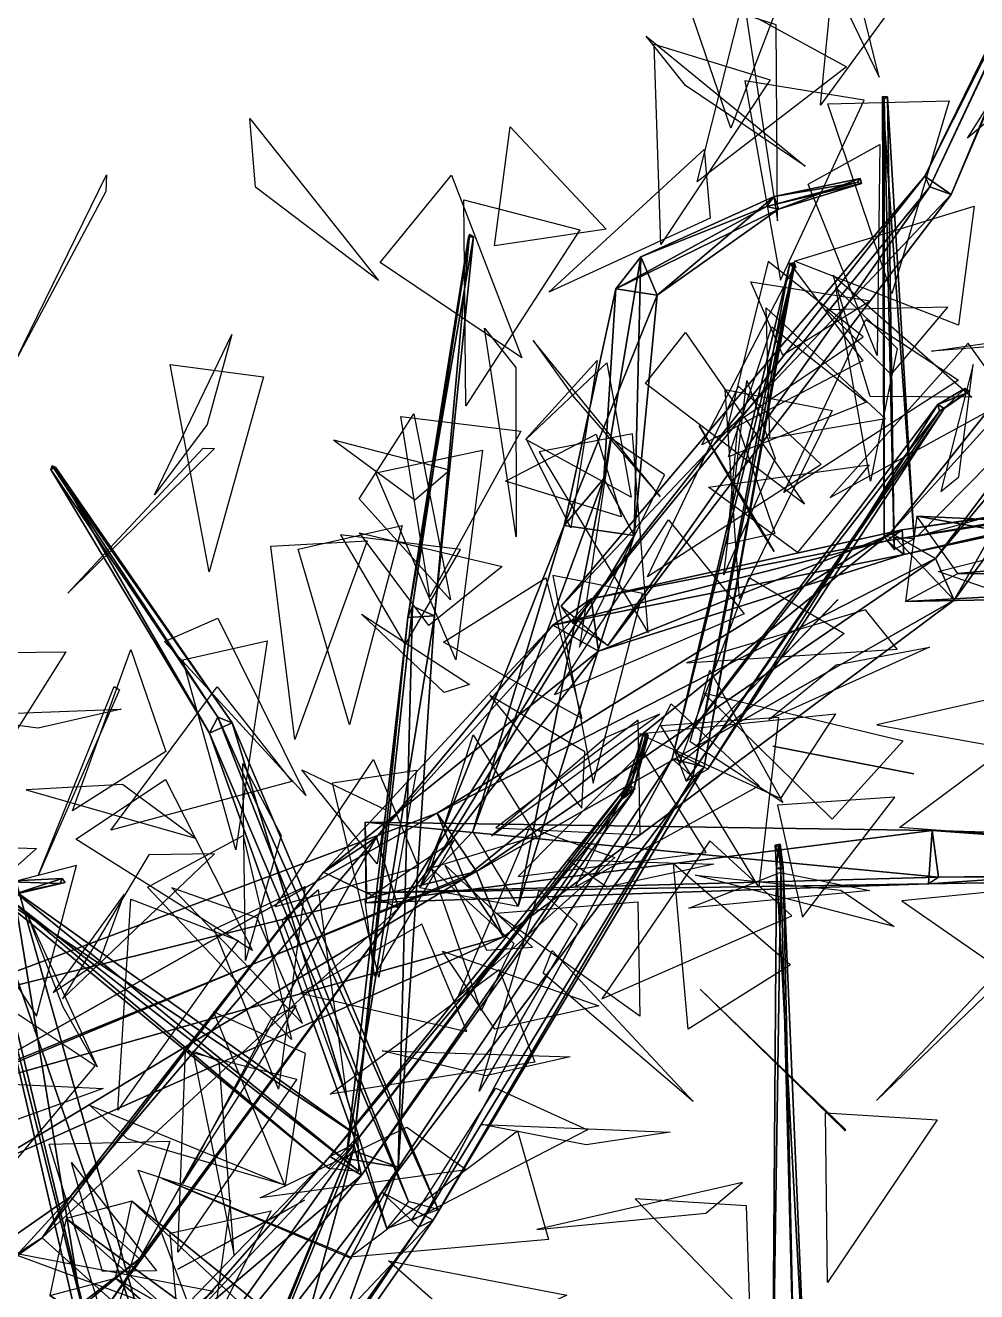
# Model space of a CAD drawing. Extents: x -154 to 171, y -158 to 169.
# Drawn here: x 39.86 to 63.35, y 64.12 to 95.38 of the extents above; entities that cross this region are included whole.
import ezdxf

# ---------------------------------------------------------------- set-up
doc = ezdxf.new("R2010")
doc.units = 0
doc.layers.add('Branches', color=15, linetype='CONTINUOUS')
doc.layers.add('Leaves', color=3, linetype='CONTINUOUS')

msp = doc.modelspace()

# ---------------------------------------------------------------- linework, layer by layer
at = {"layer": 'Branches', "color": 15}
for points in [[(67.68502, 102.837822, 171.760284), (67.574883, 102.899895, 171.790115), (62.063255, 91.658669, 176.307556)], [(67.574883, 102.899895, 171.790115), (62.186665, 91.390854, 175.56073), (62.063255, 91.658669, 176.307556)], [(67.68502, 102.837822, 171.760284), (62.063255, 91.658669, 176.307556), (62.717995, 91.207634, 176.145859)], [(67.574883, 102.899895, 171.790115), (67.590515, 102.848579, 171.671814), (62.186665, 91.390854, 175.56073)], [(67.590515, 102.848579, 171.671814), (62.717995, 91.207634, 176.145859), (62.186665, 91.390854, 175.56073)], [(67.590515, 102.848579, 171.671814), (67.68502, 102.837822, 171.760284), (62.717995, 91.207634, 176.145859)], [(61.059952, 93.566177, 194.732941), (61.018059, 93.619072, 194.621948), (61.06395, 82.752655, 189.05957)], [(61.018059, 93.619072, 194.621948), (61.806492, 82.705742, 189.200012), (61.06395, 82.752655, 189.05957)], [(61.018059, 93.619072, 194.621948), (61.145454, 93.611023, 194.646042), (61.806492, 82.705742, 189.200012)], [(61.145454, 93.611023, 194.646042), (61.018059, 93.619072, 194.621948), (61.059952, 93.566177, 194.732941)], [(61.145454, 93.611023, 194.646042), (61.059952, 93.566177, 194.732941), (61.308125, 82.444344, 189.706573)], [(61.059952, 93.566177, 194.732941), (61.06395, 82.752655, 189.05957), (61.308125, 82.444344, 189.706573)], [(61.145454, 93.611023, 194.646042), (61.308125, 82.444344, 189.706573), (61.806492, 82.705742, 189.200012)], [(70.499573, 93.101112, 221.22467), (69.818283, 93.629692, 219.881775), (61.221298, 82.853638, 221.630402)], [(69.818283, 93.629692, 219.881775), (62.789513, 81.188065, 221.546051), (61.221298, 82.853638, 221.630402)], [(69.818283, 93.629692, 219.881775), (71.10157, 92.712753, 219.798599), (62.789513, 81.188065, 221.546051)], [(70.499573, 93.101112, 221.22467), (61.221298, 82.853638, 221.630402), (62.326199, 82.222931, 223.562241)], [(71.10157, 92.712753, 219.798599), (70.499573, 93.101112, 221.22467), (62.326199, 82.222931, 223.562241)], [(71.10157, 92.712753, 219.798599), (62.326199, 82.222931, 223.562241), (62.789513, 81.188065, 221.546051)], [(62.717995, 91.207634, 176.145859), (62.063255, 91.658669, 176.307556), (53.087162, 81.038475, 177.936966)], [(62.063255, 91.658669, 176.307556), (53.386791, 80.616455, 176.493134), (53.087162, 81.038475, 177.936966)], [(62.063255, 91.658669, 176.307556), (62.186665, 91.390854, 175.56073), (53.386791, 80.616455, 176.493134)], [(60.465248, 91.59462, 265.160858), (58.453709, 90.838043, 261.859955), (58.345215, 91.151871, 261.858948)], [(60.397369, 91.501549, 265.220886), (60.465248, 91.59462, 265.160858), (58.345215, 91.151871, 261.858948)], [(60.465248, 91.59462, 265.160858), (60.505478, 91.471214, 265.155579), (58.453709, 90.838043, 261.859955)], [(60.465248, 91.59462, 265.160858), (60.397369, 91.501549, 265.220886), (60.505478, 91.471214, 265.155579)], [(62.186665, 91.390854, 175.56073), (54.24081, 80.070953, 177.644485), (53.386791, 80.616455, 176.493134)], [(62.186665, 91.390854, 175.56073), (62.717995, 91.207634, 176.145859), (54.24081, 80.070953, 177.644485)], [(60.505478, 91.471214, 265.155579), (60.397369, 91.501549, 265.220886), (58.155376, 90.907341, 261.979065)], [(60.397369, 91.501549, 265.220886), (58.345215, 91.151871, 261.858948), (58.155376, 90.907341, 261.979065)], [(60.505478, 91.471214, 265.155579), (58.155376, 90.907341, 261.979065), (58.453709, 90.838043, 261.859955)], [(62.717995, 91.207634, 176.145859), (53.087162, 81.038475, 177.936966), (54.24081, 80.070953, 177.644485)], [(58.345215, 91.151871, 261.858948), (55.45546, 88.716194, 248.463928), (55.051544, 89.661629, 248.254166)], [(58.155376, 90.907341, 261.979065), (58.345215, 91.151871, 261.858948), (55.051544, 89.661629, 248.254166)], [(58.345215, 91.151871, 261.858948), (58.453709, 90.838043, 261.859955), (55.45546, 88.716194, 248.463928)], [(58.453709, 90.838043, 261.859955), (58.155376, 90.907341, 261.979065), (54.436497, 88.877449, 248.582458)], [(58.155376, 90.907341, 261.979065), (55.051544, 89.661629, 248.254166), (54.436497, 88.877449, 248.582458)], [(58.453709, 90.838043, 261.859955), (54.436497, 88.877449, 248.582458), (55.45546, 88.716194, 248.463928)], [(50.922062, 90.159218, 238.417633), (49.297188, 80.765831, 232.417053), (49.959003, 80.80336, 232.166763)], [(50.922062, 90.159218, 238.417633), (50.80032, 90.14669, 238.461197), (49.297188, 80.765831, 232.417053)], [(50.80032, 90.14669, 238.461197), (49.413193, 81.041618, 231.782852), (49.297188, 80.765831, 232.417053)], [(50.80032, 90.14669, 238.461197), (50.824112, 90.215919, 238.353882), (49.413193, 81.041618, 231.782852)], [(50.824112, 90.215919, 238.353882), (49.959003, 80.80336, 232.166763), (49.413193, 81.041618, 231.782852)], [(50.824112, 90.215919, 238.353882), (50.922062, 90.159218, 238.417633), (49.959003, 80.80336, 232.166763)], [(50.922062, 90.159218, 238.417633), (50.824112, 90.215919, 238.353882), (50.80032, 90.14669, 238.461197)], [(55.051544, 89.661629, 248.254166), (54.887356, 82.783615, 235.905396), (54.137642, 84.190025, 235.143494)], [(54.436497, 88.877449, 248.582458), (55.051544, 89.661629, 248.254166), (54.137642, 84.190025, 235.143494)], [(55.051544, 89.661629, 248.254166), (55.45546, 88.716194, 248.463928), (54.887356, 82.783615, 235.905396)], [(58.85181, 89.456963, 278.622223), (58.723343, 89.461929, 278.592468), (55.830776, 77.271111, 284.661652)], [(58.723343, 89.461929, 278.592468), (56.333645, 76.8255, 284.15683), (55.830776, 77.271111, 284.661652)], [(58.85181, 89.456963, 278.622223), (55.830776, 77.271111, 284.661652), (56.617302, 77.077408, 284.916565)], [(58.723343, 89.461929, 278.592468), (58.80928, 89.424049, 278.501709), (56.333645, 76.8255, 284.15683)], [(58.80928, 89.424049, 278.501709), (56.617302, 77.077408, 284.916565), (56.333645, 76.8255, 284.15683)], [(58.80928, 89.424049, 278.501709), (58.85181, 89.456963, 278.622223), (56.617302, 77.077408, 284.916565)], [(58.851852, 89.502197, 278.614349), (58.723343, 89.461929, 278.592468), (58.85181, 89.456963, 278.622223)], [(58.851852, 89.502197, 278.614349), (58.724827, 89.501373, 278.587158), (58.723343, 89.461929, 278.592468)], [(58.724827, 89.501373, 278.587158), (58.80928, 89.424049, 278.501709), (58.723343, 89.461929, 278.592468)], [(58.851852, 89.502197, 278.614349), (58.811695, 89.484024, 278.492126), (58.724827, 89.501373, 278.587158)], [(58.724827, 89.501373, 278.587158), (58.811695, 89.484024, 278.492126), (58.80928, 89.424049, 278.501709)], [(58.838341, 89.52475, 278.620941), (58.790157, 89.46077, 278.496399), (58.77425, 89.502556, 278.62207)], [(58.882927, 89.405022, 278.597473), (58.838341, 89.52475, 278.620941), (58.77425, 89.502556, 278.62207)], [(58.882927, 89.405022, 278.597473), (58.77425, 89.502556, 278.62207), (58.82003, 89.379616, 278.597961)], [(58.838341, 89.52475, 278.620941), (58.853836, 89.484055, 278.498566), (58.790157, 89.46077, 278.496399)], [(58.853836, 89.484055, 278.498566), (58.82003, 89.379616, 278.597961), (58.790157, 89.46077, 278.496399)], [(58.811695, 89.484024, 278.492126), (58.85181, 89.456963, 278.622223), (58.80928, 89.424049, 278.501709)], [(58.811695, 89.484024, 278.492126), (58.851852, 89.502197, 278.614349), (58.85181, 89.456963, 278.622223)], [(58.853836, 89.484055, 278.498566), (58.882927, 89.405022, 278.597473), (58.82003, 89.379616, 278.597961)], [(58.838341, 89.52475, 278.620941), (58.882927, 89.405022, 278.597473), (58.853836, 89.484055, 278.498566)], [(55.45546, 88.716194, 248.463928), (54.436497, 88.877449, 248.582458), (53.16357, 83.032997, 236.056198)], [(54.436497, 88.877449, 248.582458), (54.137642, 84.190025, 235.143494), (53.16357, 83.032997, 236.056198)], [(55.45546, 88.716194, 248.463928), (53.16357, 83.032997, 236.056198), (54.887356, 82.783615, 235.905396)], [(63.056286, 86.414978, 294.389862), (62.547096, 85.923615, 293.401825), (62.387394, 86.019211, 293.44577)], [(63.072887, 86.293602, 294.433044), (63.056286, 86.414978, 294.389862), (62.387394, 86.019211, 293.44577)], [(63.072887, 86.293602, 294.433044), (62.387394, 86.019211, 293.44577), (62.429058, 85.853836, 293.532288)], [(63.15876, 86.34549, 294.350525), (62.429058, 85.853836, 293.532288), (62.547096, 85.923615, 293.401825)], [(63.15876, 86.34549, 294.350525), (63.072887, 86.293602, 294.433044), (62.429058, 85.853836, 293.532288)], [(63.056286, 86.414978, 294.389862), (63.15876, 86.34549, 294.350525), (62.547096, 85.923615, 293.401825)], [(63.056286, 86.414978, 294.389862), (63.072887, 86.293602, 294.433044), (63.15876, 86.34549, 294.350525)], [(62.387394, 86.019211, 293.44577), (56.707123, 77.022881, 284.302032), (55.904915, 77.426781, 284.457916)], [(62.429058, 85.853836, 293.532288), (62.387394, 86.019211, 293.44577), (55.904915, 77.426781, 284.457916)], [(62.387394, 86.019211, 293.44577), (62.547096, 85.923615, 293.401825), (56.707123, 77.022881, 284.302032)], [(62.429058, 85.853836, 293.532288), (55.904915, 77.426781, 284.457916), (56.169685, 76.724358, 284.975098)], [(62.547096, 85.923615, 293.401825), (56.169685, 76.724358, 284.975098), (56.707123, 77.022881, 284.302032)], [(62.547096, 85.923615, 293.401825), (62.429058, 85.853836, 293.532288), (56.169685, 76.724358, 284.975098)], [(40.488033, 84.412827, 301.168732), (40.522377, 84.509995, 301.089661), (44.607437, 78.301903, 294.835419)], [(40.522377, 84.509995, 301.089661), (40.488033, 84.412827, 301.168732), (40.602497, 84.472153, 301.184631)], [(40.602497, 84.472153, 301.184631), (40.488033, 84.412827, 301.168732), (44.403507, 77.909264, 295.275604)], [(40.488033, 84.412827, 301.168732), (44.607437, 78.301903, 294.835419), (44.403507, 77.909264, 295.275604)], [(40.522377, 84.509995, 301.089661), (44.966072, 78.159256, 295.325867), (44.607437, 78.301903, 294.835419)], [(40.522377, 84.509995, 301.089661), (40.602497, 84.472153, 301.184631), (44.966072, 78.159256, 295.325867)], [(40.602497, 84.472153, 301.184631), (44.403507, 77.909264, 295.275604), (44.966072, 78.159256, 295.325867)], [(54.137642, 84.190025, 235.143494), (52.02277, 73.638191, 225.708206), (50.907833, 75.482658, 224.456757)], [(53.16357, 83.032997, 236.056198), (54.137642, 84.190025, 235.143494), (50.907833, 75.482658, 224.456757)], [(54.137642, 84.190025, 235.143494), (54.887356, 82.783615, 235.905396), (52.02277, 73.638191, 225.708206)], [(68.897209, 83.97316, 195.202911), (61.508038, 82.929474, 189.157593), (61.126595, 82.652908, 189.564713)], [(68.970741, 83.900574, 195.124176), (68.897209, 83.97316, 195.202911), (61.126595, 82.652908, 189.564713)], [(68.970741, 83.900574, 195.124176), (61.126595, 82.652908, 189.564713), (61.543938, 82.320351, 189.243835)], [(68.897209, 83.97316, 195.202911), (68.962547, 84.028854, 195.105423), (61.508038, 82.929474, 189.157593)], [(68.962547, 84.028854, 195.105423), (61.543938, 82.320351, 189.243835), (61.508038, 82.929474, 189.157593)], [(68.962547, 84.028854, 195.105423), (68.970741, 83.900574, 195.124176), (61.543938, 82.320351, 189.243835)], [(72.538773, 81.368492, 231.427643), (61.868919, 83.262848, 222.560181), (61.589401, 81.15696, 222.876236)], [(72.898804, 82.744354, 231.374527), (62.878681, 81.844818, 221.302261), (61.868919, 83.262848, 222.560181)], [(72.538773, 81.368492, 231.427643), (72.898804, 82.744354, 231.374527), (61.868919, 83.262848, 222.560181)], [(54.887356, 82.783615, 235.905396), (53.16357, 83.032997, 236.056198), (49.59988, 74.099846, 226.065598)], [(53.16357, 83.032997, 236.056198), (50.907833, 75.482658, 224.456757), (49.59988, 74.099846, 226.065598)], [(62.326199, 82.222931, 223.562241), (61.221298, 82.853638, 221.630402), (50.024944, 75.932693, 225.408218)], [(61.221298, 82.853638, 221.630402), (50.691147, 74.322906, 223.663254), (50.024944, 75.932693, 225.408218)], [(61.221298, 82.853638, 221.630402), (62.789513, 81.188065, 221.546051), (50.691147, 74.322906, 223.663254)], [(61.126595, 82.652908, 189.564713), (61.508038, 82.929474, 189.157593), (53.8242, 81.221512, 176.999161)], [(61.508038, 82.929474, 189.157593), (54.010975, 79.929665, 177.337524), (53.8242, 81.221512, 176.999161)], [(61.508038, 82.929474, 189.157593), (61.543938, 82.320351, 189.243835), (54.010975, 79.929665, 177.337524)], [(54.887356, 82.783615, 235.905396), (49.59988, 74.099846, 226.065598), (52.02277, 73.638191, 225.708206)], [(61.126595, 82.652908, 189.564713), (53.8242, 81.221512, 176.999161), (52.879585, 80.574699, 177.737915)], [(61.543938, 82.320351, 189.243835), (61.126595, 82.652908, 189.564713), (52.879585, 80.574699, 177.737915)], [(72.898804, 82.744354, 231.374527), (73.46254, 81.810356, 230.460587), (62.878681, 81.844818, 221.302261)], [(62.326199, 82.222931, 223.562241), (50.024944, 75.932693, 225.408218), (50.995842, 74.490891, 227.15712)], [(62.789513, 81.188065, 221.546051), (62.326199, 82.222931, 223.562241), (50.995842, 74.490891, 227.15712)], [(61.543938, 82.320351, 189.243835), (52.879585, 80.574699, 177.737915), (54.010975, 79.929665, 177.337524)], [(73.46254, 81.810356, 230.460587), (61.589401, 81.15696, 222.876236), (62.878681, 81.844818, 221.302261)], [(73.46254, 81.810356, 230.460587), (72.538773, 81.368492, 231.427643), (61.589401, 81.15696, 222.876236)], [(49.297188, 80.765831, 232.417053), (49.413193, 81.041618, 231.782852), (47.950821, 67.609062, 227.788559)], [(49.413193, 81.041618, 231.782852), (49.061764, 67.199524, 228.582901), (47.950821, 67.609062, 227.788559)], [(52.879585, 80.574699, 177.737915), (53.8242, 81.221512, 176.999161), (48.523304, 75.339546, 164.598648)], [(53.8242, 81.221512, 176.999161), (49.07098, 73.588524, 165.57991), (48.523304, 75.339546, 164.598648)], [(49.413193, 81.041618, 231.782852), (49.959003, 80.80336, 232.166763), (49.061764, 67.199524, 228.582901)], [(53.8242, 81.221512, 176.999161), (54.010975, 79.929665, 177.337524), (49.07098, 73.588524, 165.57991)], [(62.789513, 81.188065, 221.546051), (51.662045, 72.881104, 225.412155), (50.691147, 74.322906, 223.663254)], [(62.789513, 81.188065, 221.546051), (50.995842, 74.490891, 227.15712), (51.662045, 72.881104, 225.412155)], [(49.959003, 80.80336, 232.166763), (47.78096, 67.405563, 229.1745), (49.061764, 67.199524, 228.582901)], [(49.959003, 80.80336, 232.166763), (49.297188, 80.765831, 232.417053), (47.78096, 67.405563, 229.1745)], [(49.297188, 80.765831, 232.417053), (47.950821, 67.609062, 227.788559), (47.78096, 67.405563, 229.1745)], [(52.879585, 80.574699, 177.737915), (48.523304, 75.339546, 164.598648), (47.214607, 74.480492, 166.001923)], [(54.010975, 79.929665, 177.337524), (52.879585, 80.574699, 177.737915), (47.214607, 74.480492, 166.001923)], [(54.010975, 79.929665, 177.337524), (47.214607, 74.480492, 166.001923), (49.07098, 73.588524, 165.57991)], [(44.403507, 77.909264, 295.275604), (44.607437, 78.301903, 294.835419), (49.313396, 66.347466, 289.123474)], [(44.966072, 78.159256, 295.325867), (44.403507, 77.909264, 295.275604), (48.785843, 65.6819, 290.167633)], [(44.607437, 78.301903, 294.835419), (50.047253, 66.14666, 290.233734), (49.313396, 66.347466, 289.123474)], [(44.607437, 78.301903, 294.835419), (44.966072, 78.159256, 295.325867), (50.047253, 66.14666, 290.233734)], [(44.966072, 78.159256, 295.325867), (48.785843, 65.6819, 290.167633), (50.047253, 66.14666, 290.233734)], [(44.403507, 77.909264, 295.275604), (49.313396, 66.347466, 289.123474), (48.785843, 65.6819, 290.167633)], [(55.238232, 77.838165, 323.101593), (55.113876, 77.875717, 323.101196), (54.673847, 76.546135, 322.393768)], [(55.113876, 77.875717, 323.101196), (54.797699, 76.594833, 322.233673), (54.673847, 76.546135, 322.393768)], [(55.238232, 77.838165, 323.101593), (54.673847, 76.546135, 322.393768), (54.865189, 76.459793, 322.380188)], [(55.113876, 77.875717, 323.101196), (55.191429, 77.906792, 323.00174), (54.797699, 76.594833, 322.233673)], [(55.191429, 77.906792, 323.00174), (54.865189, 76.459793, 322.380188), (54.797699, 76.594833, 322.233673)], [(55.191429, 77.906792, 323.00174), (55.238232, 77.838165, 323.101593), (54.865189, 76.459793, 322.380188)], [(55.238232, 77.838165, 323.101593), (55.191429, 77.906792, 323.00174), (55.113876, 77.875717, 323.101196)], [(56.617302, 77.077408, 284.916565), (55.830776, 77.271111, 284.661652), (48.656616, 66.57737, 289.94754)], [(55.830776, 77.271111, 284.661652), (49.562702, 65.715233, 289.031586), (48.656616, 66.57737, 289.94754)], [(55.830776, 77.271111, 284.661652), (56.333645, 76.8255, 284.15683), (49.562702, 65.715233, 289.031586)], [(56.617302, 77.077408, 284.916565), (48.656616, 66.57737, 289.94754), (49.927174, 65.88343, 290.545715)], [(56.333645, 76.8255, 284.15683), (56.617302, 77.077408, 284.916565), (49.927174, 65.88343, 290.545715)], [(54.673847, 76.546135, 322.393768), (54.797699, 76.594833, 322.233673), (47.971409, 67.762863, 313.935852)], [(54.797699, 76.594833, 322.233673), (48.15971, 66.995132, 314.421204), (47.971409, 67.762863, 313.935852)], [(54.797699, 76.594833, 322.233673), (54.865189, 76.459793, 322.380188), (48.15971, 66.995132, 314.421204)], [(56.333645, 76.8255, 284.15683), (49.927174, 65.88343, 290.545715), (49.562702, 65.715233, 289.031586)], [(54.578392, 76.411934, 324.478516), (54.917339, 76.538483, 322.34668), (54.704681, 76.65094, 322.340454)], [(54.583805, 76.282585, 324.467773), (54.578392, 76.411934, 324.478516), (54.704681, 76.65094, 322.340454)], [(54.583805, 76.282585, 324.467773), (54.704681, 76.65094, 322.340454), (54.714714, 76.411339, 322.320496)], [(54.865189, 76.459793, 322.380188), (54.673847, 76.546135, 322.393768), (47.371067, 67.462685, 314.562134)], [(54.673847, 76.546135, 322.393768), (47.971409, 67.762863, 313.935852), (47.371067, 67.462685, 314.562134)], [(54.865189, 76.459793, 322.380188), (47.371067, 67.462685, 314.562134), (48.15971, 66.995132, 314.421204)], [(54.578392, 76.411934, 324.478516), (54.693188, 76.351219, 324.481903), (54.917339, 76.538483, 322.34668)], [(54.578392, 76.411934, 324.478516), (54.583805, 76.282585, 324.467773), (54.693188, 76.351219, 324.481903)], [(54.693188, 76.351219, 324.481903), (54.583805, 76.282585, 324.467773), (54.714714, 76.411339, 322.320496)], [(54.693188, 76.351219, 324.481903), (54.714714, 76.411339, 322.320496), (54.917339, 76.538483, 322.34668)], [(50.995842, 74.490891, 227.15712), (50.024944, 75.932693, 225.408218), (36.942001, 71.017349, 224.982864)], [(50.024944, 75.932693, 225.408218), (38.243149, 69.273178, 222.846603), (36.942001, 71.017349, 224.982864)], [(50.024944, 75.932693, 225.408218), (50.691147, 74.322906, 223.663254), (38.243149, 69.273178, 222.846603)], [(62.401417, 74.350914, 166.072403), (48.249847, 75.714607, 165.250626), (48.283699, 73.970787, 166.54332)], [(62.401417, 74.350914, 166.072403), (62.244312, 75.505974, 165.216202), (48.249847, 75.714607, 165.250626)], [(62.244312, 75.505974, 165.216202), (48.275341, 73.723167, 164.386536), (48.249847, 75.714607, 165.250626)], [(47.214607, 74.480492, 166.001923), (48.523304, 75.339546, 164.598648), (40.963913, 66.467102, 155.79248)], [(48.523304, 75.339546, 164.598648), (42.675629, 64.928886, 155.563873), (40.963913, 66.467102, 155.79248)], [(48.523304, 75.339546, 164.598648), (49.07098, 73.588524, 165.57991), (42.675629, 64.928886, 155.563873)], [(62.244312, 75.505974, 165.216202), (62.157612, 74.191765, 164.65567), (48.275341, 73.723167, 164.386536)], [(75.402184, 75.091393, 160.65741), (62.157612, 74.191765, 164.65567), (62.244312, 75.505974, 165.216202)], [(75.660294, 74.523544, 161.034958), (62.244312, 75.505974, 165.216202), (62.401417, 74.350914, 166.072403)], [(75.660294, 74.523544, 161.034958), (75.402184, 75.091393, 160.65741), (62.244312, 75.505974, 165.216202)], [(39.397705, 75.040558, 303.813263), (38.506458, 74.697021, 304.194031), (41.680233, 61.067623, 303.822449)], [(38.652115, 74.710197, 303.186951), (39.397705, 75.040558, 303.813263), (43.245258, 61.496761, 303.163544)], [(39.397705, 75.040558, 303.813263), (41.680233, 61.067623, 303.822449), (43.245258, 61.496761, 303.163544)], [(58.367378, 75.145424, 291.102142), (58.494469, 75.166756, 291.085754), (58.564144, 74.593941, 290.749756)], [(58.494469, 75.166756, 291.085754), (58.367378, 75.145424, 291.102142), (58.452274, 75.103447, 291.19104)], [(58.452274, 75.103447, 291.19104), (58.367378, 75.145424, 291.102142), (58.404156, 74.575745, 290.775299)], [(58.367378, 75.145424, 291.102142), (58.564144, 74.593941, 290.749756), (58.404156, 74.575745, 290.775299)], [(58.452274, 75.103447, 291.19104), (58.404156, 74.575745, 290.775299), (58.508469, 74.538757, 290.8927)], [(58.494469, 75.166756, 291.085754), (58.452274, 75.103447, 291.19104), (58.508469, 74.538757, 290.8927)], [(58.494469, 75.166756, 291.085754), (58.508469, 74.538757, 290.8927), (58.564144, 74.593941, 290.749756)], [(75.402184, 75.091393, 160.65741), (75.379822, 74.430603, 160.368393), (62.157612, 74.191765, 164.65567)], [(38.506458, 74.697021, 304.194031), (38.652115, 74.710197, 303.186951), (41.891422, 61.211159, 302.089691)], [(38.652115, 74.710197, 303.186951), (43.245258, 61.496761, 303.163544), (41.891422, 61.211159, 302.089691)], [(50.995842, 74.490891, 227.15712), (36.942001, 71.017349, 224.982864), (37.547592, 68.926804, 227.118668)], [(51.662045, 72.881104, 225.412155), (50.995842, 74.490891, 227.15712), (37.547592, 68.926804, 227.118668)], [(38.506458, 74.697021, 304.194031), (41.891422, 61.211159, 302.089691), (41.680233, 61.067623, 303.822449)], [(47.214607, 74.480492, 166.001923), (40.963913, 66.467102, 155.79248), (40.273064, 65.454872, 157.753723)], [(49.07098, 73.588524, 165.57991), (47.214607, 74.480492, 166.001923), (40.273064, 65.454872, 157.753723)], [(58.508469, 74.538757, 290.8927), (58.404156, 74.575745, 290.775299), (58.301407, 60.9049, 288.057098)], [(58.404156, 74.575745, 290.775299), (59.15641, 60.81012, 287.870422), (58.301407, 60.9049, 288.057098)], [(58.508469, 74.538757, 290.8927), (58.301407, 60.9049, 288.057098), (58.865822, 60.731361, 288.697601)], [(58.404156, 74.575745, 290.775299), (58.564144, 74.593941, 290.749756), (59.15641, 60.81012, 287.870422)], [(58.564144, 74.593941, 290.749756), (58.508469, 74.538757, 290.8927), (58.865822, 60.731361, 288.697601)], [(58.564144, 74.593941, 290.749756), (58.865822, 60.731361, 288.697601), (59.15641, 60.81012, 287.870422)], [(75.379822, 74.430603, 160.368393), (62.401417, 74.350914, 166.072403), (62.157612, 74.191765, 164.65567)], [(75.379822, 74.430603, 160.368393), (75.660294, 74.523544, 161.034958), (62.401417, 74.350914, 166.072403)], [(50.691147, 74.322906, 223.663254), (38.84874, 67.182632, 224.982407), (38.243149, 69.273178, 222.846603)], [(50.691147, 74.322906, 223.663254), (51.662045, 72.881104, 225.412155), (38.84874, 67.182632, 224.982407)], [(40.720333, 74.200821, 328.830292), (39.240974, 74.242935, 323.215698), (39.096355, 73.844063, 323.272064)], [(40.844109, 74.22084, 328.796326), (39.096355, 73.844063, 323.272064), (39.504177, 73.910019, 323.160156)], [(40.844109, 74.22084, 328.796326), (40.720333, 74.200821, 328.830292), (39.096355, 73.844063, 323.272064)], [(39.135292, 73.906761, 323.100037), (39.339088, 74.196098, 323.175262), (48.070404, 67.956894, 314.126343)], [(40.720333, 74.200821, 328.830292), (40.764225, 74.321884, 328.813171), (39.240974, 74.242935, 323.215698)], [(40.764225, 74.321884, 328.813171), (39.504177, 73.910019, 323.160156), (39.240974, 74.242935, 323.215698)], [(39.339088, 74.196098, 323.175262), (48.09243, 67.096893, 314.783813), (48.070404, 67.956894, 314.126343)], [(39.339088, 74.196098, 323.175262), (39.367126, 73.894165, 323.37262), (48.09243, 67.096893, 314.783813)], [(40.764225, 74.321884, 328.813171), (40.844109, 74.22084, 328.796326), (39.504177, 73.910019, 323.160156)], [(40.720333, 74.200821, 328.830292), (40.844109, 74.22084, 328.796326), (40.764225, 74.321884, 328.813171)], [(62.157612, 74.191765, 164.65567), (48.283699, 73.970787, 166.54332), (48.275341, 73.723167, 164.386536)], [(62.157612, 74.191765, 164.65567), (62.401417, 74.350914, 166.072403), (48.283699, 73.970787, 166.54332)], [(39.367126, 73.894165, 323.37262), (39.135292, 73.906761, 323.100037), (47.339348, 67.166885, 314.009033)], [(39.135292, 73.906761, 323.100037), (48.070404, 67.956894, 314.126343), (47.339348, 67.166885, 314.009033)], [(39.367126, 73.894165, 323.37262), (47.339348, 67.166885, 314.009033), (48.09243, 67.096893, 314.783813)], [(49.07098, 73.588524, 165.57991), (40.273064, 65.454872, 157.753723), (41.984779, 63.916656, 157.525116)], [(49.07098, 73.588524, 165.57991), (41.984779, 63.916656, 157.525116), (42.675629, 64.928886, 155.563873)], [(51.662045, 72.881104, 225.412155), (37.547592, 68.926804, 227.118668), (38.84874, 67.182632, 224.982407)], [(47.371067, 67.462685, 314.562134), (47.971409, 67.762863, 313.935852), (42.591442, 62.000065, 302.537689)], [(47.971409, 67.762863, 313.935852), (42.857552, 60.539753, 303.246307), (42.591442, 62.000065, 302.537689)], [(47.78096, 67.405563, 229.1745), (47.950821, 67.609062, 227.788559), (42.723892, 54.853352, 226.382751)], [(47.950821, 67.609062, 227.788559), (44.216064, 53.793262, 227.497284), (42.723892, 54.853352, 226.382751)], [(47.971409, 67.762863, 313.935852), (48.15971, 66.995132, 314.421204), (42.857552, 60.539753, 303.246307)], [(47.950821, 67.609062, 227.788559), (49.061764, 67.199524, 228.582901), (44.216064, 53.793262, 227.497284)], [(48.15971, 66.995132, 314.421204), (47.371067, 67.462685, 314.562134), (41.36792, 61.235725, 303.291718)], [(47.371067, 67.462685, 314.562134), (42.591442, 62.000065, 302.537689), (41.36792, 61.235725, 303.291718)], [(49.061764, 67.199524, 228.582901), (47.78096, 67.405563, 229.1745), (42.492649, 54.607693, 228.476608)], [(47.78096, 67.405563, 229.1745), (42.723892, 54.853352, 226.382751), (42.492649, 54.607693, 228.476608)], [(48.15971, 66.995132, 314.421204), (41.36792, 61.235725, 303.291718), (42.857552, 60.539753, 303.246307)], [(49.061764, 67.199524, 228.582901), (42.492649, 54.607693, 228.476608), (44.216064, 53.793262, 227.497284)], [(49.927174, 65.88343, 290.545715), (48.656616, 66.57737, 289.94754), (40.134972, 55.512138, 290.84671)], [(48.656616, 66.57737, 289.94754), (41.568661, 54.372753, 289.46936), (40.134972, 55.512138, 290.84671)], [(48.656616, 66.57737, 289.94754), (49.562702, 65.715233, 289.031586), (41.568661, 54.372753, 289.46936)], [(40.273064, 65.454872, 157.753723), (40.963913, 66.467102, 155.79248), (30.606001, 59.235527, 149.612823)], [(40.963913, 66.467102, 155.79248), (32.187851, 56.88924, 148.914383), (30.606001, 59.235527, 149.612823)], [(40.963913, 66.467102, 155.79248), (42.675629, 64.928886, 155.563873), (32.187851, 56.88924, 148.914383)], [(50.208519, 59.102863, 166.075043), (42.48888, 66.354027, 156.468231), (40.863968, 65.92588, 157.885529)], [(51.39465, 59.120384, 164.507401), (42.084724, 64.457878, 155.432068), (42.48888, 66.354027, 156.468231)], [(50.208519, 59.102863, 166.075043), (51.39465, 59.120384, 164.507401), (42.48888, 66.354027, 156.468231)], [(49.927174, 65.88343, 290.545715), (40.134972, 55.512138, 290.84671), (41.876099, 54.319538, 291.739471)], [(50.032822, 57.740318, 164.668869), (40.863968, 65.92588, 157.885529), (40.459812, 64.029732, 156.849365)], [(50.032822, 57.740318, 164.668869), (50.208519, 59.102863, 166.075043), (40.863968, 65.92588, 157.885529)], [(49.562702, 65.715233, 289.031586), (41.876099, 54.319538, 291.739471), (41.568661, 54.372753, 289.46936)], [(49.562702, 65.715233, 289.031586), (49.927174, 65.88343, 290.545715), (41.876099, 54.319538, 291.739471)], [(40.273064, 65.454872, 157.753723), (30.606001, 59.235527, 149.612823), (29.747156, 57.968197, 152.093033)], [(41.984779, 63.916656, 157.525116), (40.273064, 65.454872, 157.753723), (29.747156, 57.968197, 152.093033)], [(42.675629, 64.928886, 155.563873), (31.329004, 55.62191, 151.394592), (32.187851, 56.88924, 148.914383)], [(42.675629, 64.928886, 155.563873), (41.984779, 63.916656, 157.525116), (31.329004, 55.62191, 151.394592)], [(50.032822, 57.740318, 164.668869), (40.459812, 64.029732, 156.849365), (42.084724, 64.457878, 155.432068)], [(51.39465, 59.120384, 164.507401), (50.032822, 57.740318, 164.668869), (42.084724, 64.457878, 155.432068)]]:
    msp.add_3dface(points, dxfattribs=at)
at = {"layer": 'Leaves', "color": 3}
for points in [[(60.939735, 94.096565, 175.8237), (59.705093, 99.096863, 176.673798), (58.833336, 98.45742, 173.875381)], [(59.488861, 93.409691, 263.680664), (59.882706, 97.413353, 267.007172), (62.396763, 97.402092, 265.3703)], [(57.277809, 92.840683, 259.248718), (56.016365, 96.527672, 262.722168), (58.872898, 97.015549, 261.946167)], [(63.119148, 92.597549, 193.418243), (65.88855, 96.963547, 192.698196), (66.85601, 95.741974, 195.261749)], [(56.444969, 91.512802, 249.243866), (57.525639, 95.775566, 252.056503), (60.129704, 94.354584, 251.60965)], [(58.43018, 90.557495, 176.932663), (58.394794, 95.395363, 178.893219), (57.651508, 95.633652, 175.996536)], [(59.108109, 91.904236, 194.601593), (56.154217, 93.892143, 198.419006), (55.186756, 95.113716, 195.855453)], [(55.545849, 89.970444, 244.094269), (55.386284, 94.914925, 245.760605), (58.247078, 94.032364, 245.95282)], [(58.503754, 89.092598, 281.099487), (60.57151, 93.536018, 282.89682), (57.621342, 94.006821, 282.62323)], [(61.251205, 88.751923, 189.78125), (59.670582, 93.445236, 188.130661), (62.669544, 93.511467, 188.173431)], [(48.574234, 89.081825, 237.797836), (45.543194, 91.383461, 241.370682), (45.397419, 93.075363, 238.897583)], [(54.193802, 90.349564, 255.162537), (51.439541, 89.940231, 259.578003), (51.827282, 92.871803, 259.072479)], [(52.780434, 88.796883, 237.354965), (56.619915, 92.315132, 237.715988), (56.76569, 90.62323, 240.189087)], [(60.892101, 87.230942, 292.788361), (59.182735, 91.458122, 295.329834), (60.951435, 92.440544, 293.114746)], [(39.594265, 87.064896, 225.580261), (41.863029, 91.685982, 224.715286), (41.840378, 91.279663, 227.687561)], [(52.11433, 87.175537, 240.105881), (48.614231, 89.52401, 243.185486), (50.379139, 91.684662, 242.082458)], [(50.734127, 85.983795, 232.94986), (50.687027, 91.072418, 231.786346), (53.549068, 90.330925, 232.295166)], [(58.845398, 89.554703, 254.12085), (63.285065, 90.91391, 256.506622), (62.897324, 87.982338, 257.012146)], [(57.184963, 85.42588, 179.486832), (60.541977, 87.692352, 182.779785), (58.200371, 89.549873, 182.521896)], [(56.556721, 85.023956, 235.259064), (58.827202, 89.384697, 237.013733), (60.538799, 87.095253, 237.924164)], [(59.801285, 89.212898, 264.189392), (63.230339, 86.204704, 266.72757), (60.716282, 86.215965, 268.364441)], [(58.560486, 87.234215, 277.289917), (57.772713, 89.048508, 272.458984), (60.722881, 88.577705, 272.732574)], [(60.720562, 84.129555, 219.777588), (59.869949, 88.911957, 217.865753), (61.382004, 87.399033, 215.762238)], [(58.144913, 88.406906, 259.653076), (61.091763, 85.669792, 262.980896), (58.235229, 85.181915, 263.756897)], [(61.236961, 86.764069, 193.858246), (62.633095, 88.424667, 198.606216), (59.634132, 88.358437, 198.563446)], [(51.972271, 82.757477, 176.12355), (51.19001, 87.902679, 175.717377), (51.971432, 86.931465, 172.988617)], [(57.221439, 84.724861, 174.106216), (58.284374, 87.935318, 170.129654), (60.62598, 86.077797, 170.387543)], [(58.582535, 83.8451, 182.655243), (60.611782, 88.11924, 184.860672), (62.89703, 86.61908, 183.624893)], [(62.226971, 87.338791, 175.693619), (66.682304, 87.977844, 173.049454), (67.425591, 87.739555, 175.946136)], [(43.045521, 83.79232, 301.16748), (44.956833, 87.745003, 303.99118), (44.346584, 85.526451, 305.916168)], [(55.528183, 83.751366, 280.480652), (52.396973, 87.598633, 278.854584), (53.395416, 86.201813, 276.394501)], [(59.093128, 83.559425, 188.889908), (55.170101, 86.534691, 190.624176), (56.155376, 87.799393, 188.08847)], [(59.725891, 83.725708, 282.198914), (64.137077, 86.136154, 280.791382), (63.138634, 87.532974, 283.251465)], [(44.398964, 81.890511, 296.062836), (43.433701, 87.0065, 295.68219), (45.734447, 86.702446, 297.583282)], [(54.210709, 87.048141, 250.421082), (54.815445, 83.735252, 254.409698), (52.21138, 85.156235, 254.856552)], [(53.322628, 82.978783, 180.207657), (52.223995, 85.170456, 184.816299), (53.976517, 87.104973, 183.337677)], [(62.463943, 83.874748, 192.820343), (62.907104, 84.236801, 198.009048), (63.258587, 87.0093, 196.918304)], [(57.105759, 81.813965, 220.898102), (57.672626, 86.611443, 218.919998), (58.368687, 84.686798, 216.726547)], [(55.214882, 81.764473, 230.520813), (57.466881, 86.473839, 230.540176), (59.508408, 84.537766, 231.581238)], [(57.490498, 81.228416, 285.395264), (57.134327, 86.394455, 286.054962), (59.776226, 85.874451, 284.732117)], [(61.8755, 82.761314, 288.687042), (65.517914, 86.444267, 288.040009), (66.858955, 84.136879, 289.410248)], [(50.352043, 81.202324, 175.530182), (48.097687, 83.695633, 179.524094), (49.452644, 85.788544, 177.855621)], [(49.840279, 81.274796, 229.748856), (49.126522, 85.724724, 227.114716), (52.090107, 85.362015, 227.407288)], [(58.349087, 82.391594, 291.515717), (57.835087, 83.190796, 296.648651), (56.494045, 85.498184, 295.278412)], [(58.358624, 82.837769, 189.010284), (57.185493, 82.574615, 194.090103), (57.450008, 85.485939, 193.416153)], [(49.477238, 83.664352, 236.639618), (50.332775, 84.395622, 241.737), (47.470734, 85.137115, 241.22818)], [(53.951351, 85.287537, 246.324005), (54.574734, 83.247017, 251.088211), (51.71394, 84.129578, 250.895996)], [(55.233551, 80.381866, 285.060364), (54.845741, 85.293076, 286.78653), (52.545696, 84.854362, 284.911072)], [(53.5369, 80.033211, 225.988083), (55.639725, 84.28772, 228.162308), (54.317165, 85.18174, 225.622314)], [(40.9044, 81.362183, 224.726654), (44.246597, 84.940346, 222.91655), (44.524132, 84.934601, 225.903687)], [(50.489159, 79.71814, 226.972717), (48.509052, 84.333145, 228.397812), (51.147163, 84.895447, 227.084732)], [(56.726933, 83.975632, 241.218216), (60.690849, 84.53112, 244.569153), (58.925938, 82.370468, 245.67218)], [(52.925358, 78.851868, 169.554459), (55.736515, 83.174103, 170.370331), (57.601936, 80.852074, 170.728668)], [(62.398701, 81.896774, 186.531067), (67.401505, 83.168091, 187.309341), (67.136993, 80.256767, 187.983292)], [(47.861908, 78.115196, 166.139282), (46.592789, 82.449524, 168.757095), (49.162388, 83.030479, 167.321945)], [(51.628605, 82.020401, 236.970886), (49.821941, 80.563622, 241.646759), (48.110344, 82.853065, 240.736328)], [(46.50705, 77.755081, 292.760162), (45.918201, 82.523972, 290.720306), (48.297234, 82.653885, 292.543304)], [(49.236435, 80.088348, 234.394485), (50.602722, 82.439552, 238.850388), (47.639137, 82.802261, 238.557816)], [(53.597786, 78.267693, 323.055634), (50.182468, 80.157875, 326.521576), (52.708542, 81.742935, 326.847961)], [(53.876488, 76.672554, 287.177063), (55.096569, 81.351181, 289.144745), (52.877781, 81.79628, 287.175262)], [(55.999321, 77.147171, 320.713287), (57.726315, 81.751869, 318.962769), (60.077873, 80.365776, 320.207336)], [(56.427429, 77.603973, 165.31871), (59.916641, 81.207222, 166.765091), (59.900208, 81.178421, 163.765274)], [(46.785736, 76.370628, 229.744308), (43.29385, 80.168808, 230.538437), (44.613132, 80.747124, 227.906891)], [(50.82029, 79.108681, 234.199615), (50.194317, 78.908966, 239.37825), (48.15279, 80.845039, 238.337189)], [(56.183384, 79.64772, 178.436264), (61.385593, 79.979446, 178.158829), (60.604176, 80.950661, 180.887589)], [(45.054443, 75.029404, 162.35611), (43.746109, 79.719711, 164.237396), (45.823715, 80.187355, 162.124374)], [(58.210358, 78.245453, 281.909363), (59.878151, 79.591957, 277.149597), (62.178196, 80.03067, 279.025055)], [(38.597889, 76.344955, 221.79129), (37.938206, 79.884575, 218.011612), (40.852779, 79.914787, 218.721786)], [(41.019371, 75.988617, 304.507599), (42.464321, 79.970451, 307.55835), (43.323307, 77.458328, 308.955261)], [(56.758808, 79.463676, 184.601532), (58.559235, 76.197701, 188.254196), (56.273987, 77.697861, 189.489975)], [(60.879723, 78.109558, 225.34613), (66.004486, 77.191734, 225.726181), (65.308426, 79.116379, 227.919632)], [(40.181023, 74.407967, 224.928085), (42.048168, 79.062706, 226.376236), (42.183601, 78.97361, 223.380615)], [(41.968788, 75.512451, 326.884308), (44.592945, 79.047737, 329.688873), (46.437782, 76.714272, 329.299622)], [(53.598808, 76.05426, 324.03183), (53.673111, 77.449791, 329.061462), (51.321552, 78.835884, 327.816895)], [(56.602741, 78.904228, 178.764542), (61.531048, 77.720718, 180.013992), (59.778526, 75.786201, 181.492615)], [(42.225357, 78.501198, 298.151337), (40.172337, 78.029419, 302.927582), (37.87159, 78.333473, 301.026489)], [(53.430653, 74.103088, 317.684692), (55.804615, 78.634514, 316.645233), (57.971573, 76.605347, 317.077423)], [(51.368156, 75.37426, 231.822678), (55.512573, 78.377213, 232.850327), (54.193291, 77.798897, 235.481873)], [(51.474754, 75.575111, 168.35173), (55.034897, 75.398598, 172.165421), (54.986164, 78.225319, 171.161789)], [(55.005714, 77.892189, 175.157196), (59.856167, 78.388565, 177.02179), (58.501209, 76.295654, 178.690262)], [(57.970802, 74.109375, 288.632843), (55.550808, 78.100082, 286.294495), (58.451744, 78.299042, 285.556244)], [(61.443733, 75.576256, 162.604919), (64.923874, 78.171654, 159.706192), (64.961906, 75.32618, 158.756546)], [(49.864819, 74.578148, 221.790115), (50.91547, 77.868454, 217.876038), (52.472694, 75.361679, 217.336456)], [(58.309841, 77.585762, 288.463501), (61.794426, 76.901878, 292.289703), (59.152527, 77.421883, 293.612549)], [(46.021149, 73.623611, 221.522263), (48.449718, 77.255394, 218.665298), (49.564907, 74.602875, 217.816483)], [(52.022324, 74.372086, 228.974075), (56.6633, 74.961433, 231.290115), (55.106075, 77.468208, 231.829697)], [(45.290257, 72.298721, 319.299835), (45.224487, 77.162956, 321.193237), (46.170456, 75.385094, 323.41684)], [(48.760967, 76.014587, 172.847733), (48.545906, 74.682037, 177.89035), (46.680485, 77.004066, 177.532013)], [(48.586353, 71.881096, 315.682373), (47.444038, 76.685745, 317.373657), (49.516327, 76.997505, 315.226929)], [(44.055634, 75.312454, 296.133331), (42.258926, 76.637207, 300.852112), (39.879894, 76.507294, 299.029114)], [(45.468708, 72.541946, 290.496063), (41.102142, 75.287788, 289.693909), (43.315563, 76.763809, 288.307495)], [(59.047775, 73.369873, 292.665558), (61.325191, 76.325996, 296.315857), (58.424255, 76.127037, 297.054108)], [(46.432175, 70.348061, 313.982666), (42.869949, 74.108673, 313.335876), (45.237682, 75.383606, 314.66568)], [(50.532757, 71.386253, 227.602982), (52.305138, 75.577286, 225.044876), (54.409691, 74.838013, 227.050949)], [(38.301609, 75.125137, 309.53244), (40.134857, 75.060707, 314.419678), (37.894024, 73.068886, 314.313202)], [(48.467663, 71.907883, 294.608856), (50.448669, 75.255684, 298.089935), (48.235249, 73.779663, 299.476349)], [(54.090656, 71.353775, 289.641327), (58.784233, 73.402603, 290.652588), (56.75703, 75.251137, 291.866425)], [(40.778275, 71.353836, 226.855453), (44.524498, 74.929192, 227.513229), (42.904251, 74.90377, 230.037933)], [(53.246468, 74.777405, 230.396637), (56.852596, 74.67205, 234.16954), (54.214485, 74.109749, 235.48262)], [(40.132652, 70.923889, 306.226044), (41.122383, 74.640694, 309.755341), (38.234093, 73.895386, 310.075165)], [(51.108746, 71.05397, 285.117828), (49.889294, 74.560646, 281.448181), (51.916496, 72.712112, 280.234344)], [(51.24506, 72.548172, 321.342468), (52.37878, 72.626427, 326.437408), (50.211823, 74.655594, 326.005219)], [(55.862587, 74.687111, 322.915924), (58.751221, 72.189644, 326.47522), (56.225147, 70.604584, 326.148834)], [(56.236061, 73.59185, 283.822571), (58.490101, 74.468727, 279.196503), (60.708889, 74.023628, 281.165985)], [(56.39941, 74.403664, 222.516129), (59.988213, 74.028801, 218.743851), (61.310772, 73.134781, 221.283844)], [(46.698315, 70.740379, 231.38765), (45.578465, 73.350479, 235.767517), (43.473911, 74.089752, 233.761444)], [(46.110573, 69.123268, 313.07782), (44.519108, 73.072777, 316.097534), (46.768024, 74.126358, 314.414581)], [(61.501869, 73.765282, 168.033539), (65.091866, 71.277657, 170.892502), (65.053833, 74.123131, 171.842148)], [(41.693138, 72.285683, 323.71283), (42.298859, 73.937881, 328.627441), (40.547081, 71.505325, 328.745483)], [(42.140747, 68.600288, 154.918579), (42.464928, 73.810028, 154.978104), (45.112011, 72.792732, 153.999298)], [(47.802898, 68.891205, 289.577423), (47.097889, 74.044456, 290.021149), (46.199085, 73.285904, 287.261292)], [(51.064148, 69.069016, 290.180878), (52.541866, 74.033875, 289.535492), (53.479664, 73.20269, 292.26123)], [(51.473488, 73.461617, 162.399216), (54.983479, 73.745895, 158.545761), (55.032211, 70.919174, 159.549393)], [(41.632271, 69.670883, 162.443527), (40.788746, 71.144547, 167.379807), (39.914158, 73.425087, 165.637909)], [(46.647148, 71.49379, 229.00029), (50.758366, 70.542404, 232.073196), (49.643177, 73.194923, 232.922012)], [(50.152985, 72.523201, 167.977722), (54.0182, 71.178558, 171.218414), (51.448601, 70.597603, 172.653564)], [(56.348972, 68.814072, 289.546753), (52.640823, 71.986778, 291.39975), (52.86462, 72.546387, 288.460907)], [(60.871243, 68.840881, 289.89624), (64.436813, 72.615005, 289.355194), (64.213013, 72.055397, 292.294037)], [(47.387215, 69.001373, 158.677505), (51.558041, 72.070496, 158.018158), (52.432629, 69.789955, 159.760056)], [(56.519493, 71.585159, 165.375992), (60.100414, 68.089676, 163.889847), (60.116848, 68.118477, 166.889664)], [(38.432423, 65.95932, 152.556152), (39.559139, 71.056114, 152.499542), (41.584179, 69.706062, 150.745529)], [(43.752762, 66.794243, 303.916321), (46.546692, 71.17585, 303.420837), (45.934753, 70.869331, 306.341736)], [(46.269402, 66.715782, 230.78775), (46.77037, 70.000076, 234.814224), (44.50555, 71.030251, 233.138123)], [(43.622543, 65.094086, 304.090332), (43.809074, 70.063583, 305.677551), (46.55896, 69.366508, 304.701721)], [(45.011234, 65.018707, 290.726746), (44.641766, 69.809021, 292.767914), (43.990627, 70.062561, 289.850433)], [(48.670555, 70.067322, 164.813416), (53.306194, 69.9198, 167.209061), (51.228588, 69.452156, 169.322083)], [(41.781063, 69.140503, 318.267609), (37.52663, 67.605797, 320.874237), (36.580662, 69.383659, 318.650635)], [(49.38464, 65.874443, 226.061218), (51.469822, 69.149384, 222.571686), (53.734642, 68.119209, 224.247787)], [(46.245911, 66.763107, 291.135468), (42.382633, 67.891891, 294.459778), (41.444836, 68.723068, 291.734039)], [(59.66568, 64.346153, 286.616302), (59.613777, 68.532661, 283.498535), (62.368992, 68.367241, 284.673889)], [(45.657558, 66.435936, 158.680725), (49.275402, 68.181107, 162.014725), (50.745235, 67.132805, 159.618759)], [(51.12875, 68.251091, 317.609436), (55.778748, 68.056114, 319.973663), (53.706459, 67.744354, 322.120392)], [(41.912277, 63.025372, 299.94339), (40.443985, 67.759903, 301.579956), (43.427589, 67.839447, 301.277008)], [(47.872505, 64.977112, 308.263824), (52.007671, 68.096298, 308.912781), (52.77705, 65.407684, 309.99881)], [(43.091255, 64.636124, 310.806915), (41.765202, 64.622337, 315.855804), (40.995823, 67.310951, 314.769775)], [(44.383255, 62.490238, 225.645477), (42.638493, 67.124763, 223.99411), (44.919888, 66.372368, 222.197128)], [(43.238617, 66.918785, 225.289078), (47.911263, 64.944443, 224.05687), (47.775829, 65.033539, 227.05249)], [(52.483356, 65.659882, 288.941254), (56.662487, 66.062126, 285.839172), (57.561291, 66.820679, 288.59903)], [(46.748833, 66.382515, 317.220764), (45.99086, 65.951431, 322.367584), (43.623127, 64.676498, 321.037781)], [(57.756168, 63.484501, 290.971283), (57.665493, 66.244827, 295.401001), (54.910278, 66.410248, 294.225647)], [(43.771038, 61.814899, 300.47464), (43.435478, 65.569313, 296.863312), (45.925316, 66.115036, 298.445374)], [(39.389896, 65.110641, 224.499176), (44.498539, 64.135139, 224.051773), (43.746639, 63.509769, 226.887894)], [(48.825874, 64.88166, 314.050903), (53.226452, 64.037552, 316.729034), (50.977535, 62.983974, 318.411987)]]:
    msp.add_3dface(points, dxfattribs=at)

doc.saveas('drawing.dxf')
